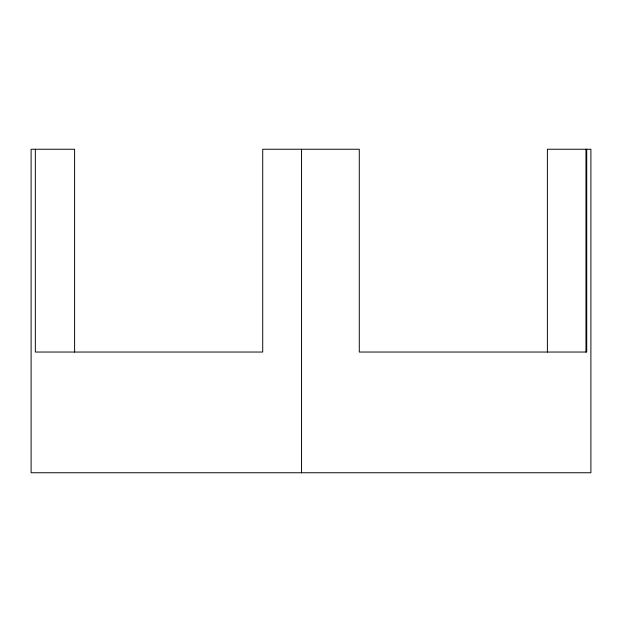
<?xml version="1.0" encoding="UTF-8"?>
<svg xmlns="http://www.w3.org/2000/svg" width="622" height="622" viewBox="0 0 622 622"><rect width="100%" height="100%" fill="white"/><g stroke="black" fill="none" stroke-linecap="round" stroke-linejoin="round"><path stroke-width="0.93" d="M586.717 149.241L586.717 352.044L359.283 352.044L359.283 149.241L262.717 149.241L262.717 352.044L35.337 352.044L35.337 149.241M585.978 149.241L585.978 352.044M547.391 352.044L547.391 149.241L590.9 149.241L590.9 472.759L31.1 472.759L31.1 149.241L74.609 149.241L74.609 352.044M301.546 149.241L301.546 472.759"/></g></svg>
